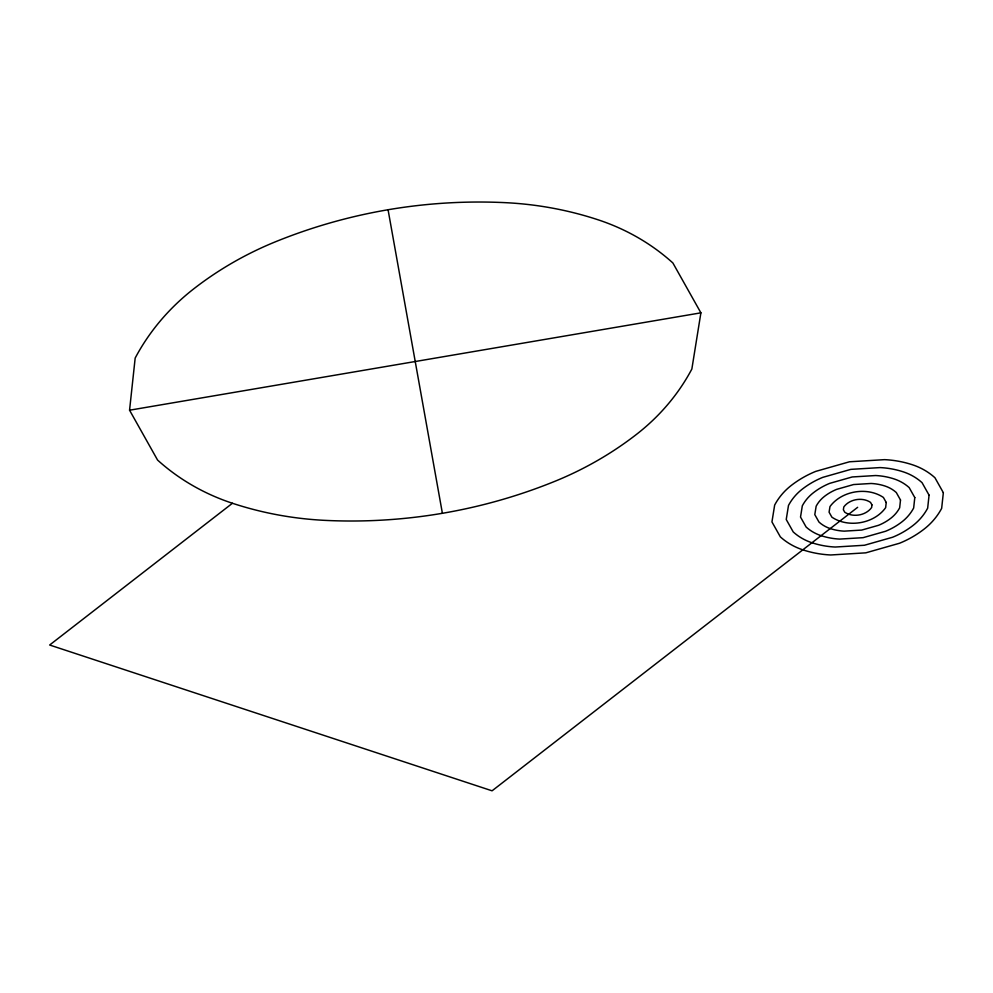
<?xml version="1.0" encoding="UTF-8"?>
<svg xmlns="http://www.w3.org/2000/svg" width="993" height="993" viewBox="0 0 993 993"><rect width="100%" height="100%" fill="white"/><g stroke="black" fill="none" stroke-linecap="round" stroke-linejoin="round"><path stroke-width="1.49" d="M129.562 410.208L135.172 358.063A224.555 206.854 -7 0 1 194.02 288.628A331.215 305.112 -7 0 1 275.582 241.733A500.373 460.938 -7 0 1 505.003 202.646A331.215 305.112 -7 0 1 598.022 219.776A211.484 194.814 -7 0 1 672.882 262.971L700.897 312.832L691.86 369.011A211.484 194.814 -7 0 1 636.439 434.413A331.215 305.112 -7 0 1 554.876 481.307A500.373 460.938 -7 0 1 325.468 520.394A331.215 305.112 -7 0 1 232.436 503.265A211.484 194.814 -7 0 1 157.577 460.069L129.562 410.208L700.897 312.832M232.436 503.265L49.65 645.016L492.069 790.813L857.654 507.311M388.064 209.746L442.394 513.294M871.928 504.878L871.655 507.485C865.908 515.541 852.925 517.763 844.77 512.239L843.367 509.744L843.814 506.939C849.586 499.045 862.458 496.91 870.526 502.384L871.928 504.878M886.215 502.446L885.657 507.659C874.175 523.758 848.196 528.214 831.886 517.167L829.081 512.177L829.987 506.567C841.53 490.778 867.274 486.508 883.41 497.456L886.215 502.446M900.502 500.013L899.658 507.833A33.688 31.031 -7 0 1 890.833 518.247A49.687 45.765 -7 0 1 878.594 525.285L861.725 530.076L844.187 531.143A49.687 45.765 -7 0 1 830.235 528.574A31.726 29.219 -7 0 1 819.002 522.095L814.794 514.61L816.159 506.194A31.726 29.219 -7 0 1 824.463 496.376A49.687 45.765 -7 0 1 836.702 489.35L853.57 484.547L871.109 483.479A49.687 45.765 -7 0 1 885.073 486.049A31.726 29.219 -7 0 1 896.294 492.528L900.502 500.013M914.789 497.58L913.659 508.006A44.908 41.371 -7 0 1 901.892 521.896A66.246 61.02 -7 0 1 885.582 531.267L863.078 537.672L839.693 539.087A66.246 61.02 -7 0 1 821.087 535.661A42.302 38.963 -7 0 1 806.117 527.022L800.519 517.055L802.319 505.809A42.302 38.963 -7 0 1 813.404 492.739A66.246 61.02 -7 0 1 829.726 483.355L852.217 476.963L875.603 475.535A66.246 61.02 -7 0 1 894.209 478.961A42.302 38.963 -7 0 1 909.178 487.6L914.789 497.58M929.063 495.147L927.661 508.18A56.142 51.71 -7 0 1 912.952 525.533A82.804 76.275 -7 0 1 892.558 537.263L864.444 545.256L835.212 547.031A82.804 76.275 -7 0 1 811.951 542.749A52.865 48.707 -7 0 1 793.233 531.95L786.233 519.488L788.492 505.437A52.865 48.707 -7 0 1 802.344 489.09A82.804 76.275 -7 0 1 822.738 477.372L850.852 469.366L880.096 467.591A82.804 76.275 -7 0 1 903.345 471.874A52.865 48.707 -7 0 1 922.063 482.672L929.063 495.147M943.35 492.702L941.662 508.354A67.363 62.062 -7 0 1 924.011 529.182A99.362 91.53 -7 0 1 899.546 543.245L865.797 552.84L830.719 554.975A99.362 91.53 -7 0 1 802.816 549.837A63.44 58.438 -7 0 1 780.349 536.878L771.946 521.921L774.664 505.065A63.44 58.438 -7 0 1 791.284 485.44A99.362 91.53 -7 0 1 815.762 471.377L849.499 461.782L884.577 459.647A99.362 91.53 -7 0 1 912.48 464.786A63.44 58.438 -7 0 1 934.947 477.745L943.35 492.702"/></g></svg>
